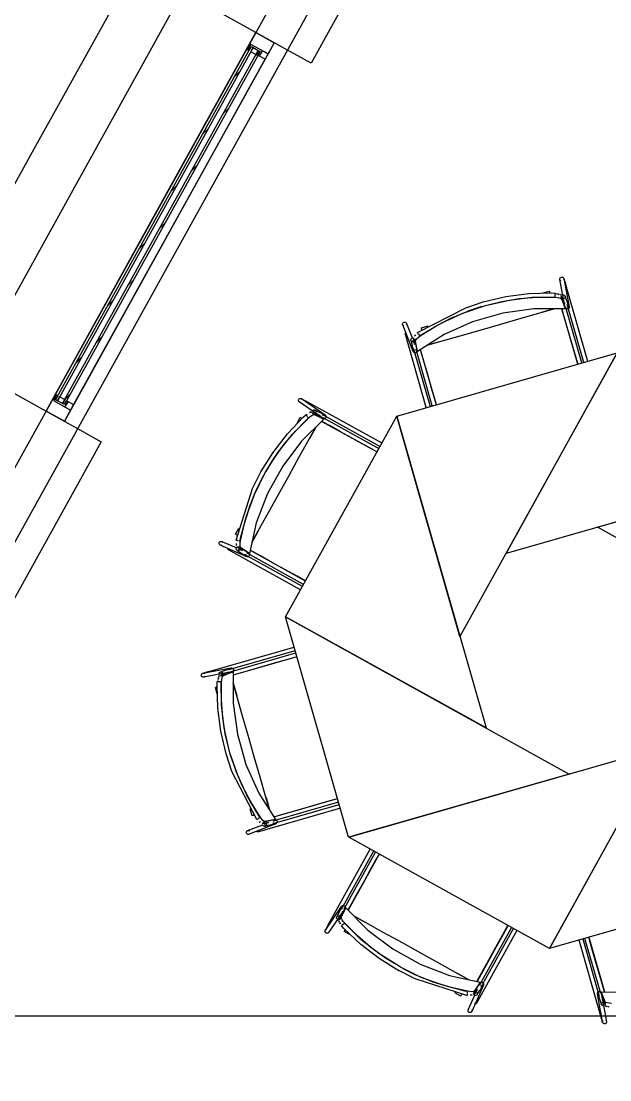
# Model space of a CAD drawing. Header units: metres. Extents: x 3.2 to 22.3, y 0.7 to 22.8.
# Drawn here: x 10.115 to 10.758, y 18.581 to 19.737 of the extents above; entities that cross this region are included whole.
import ezdxf

# ---------------------------------------------------------------- set-up
doc = ezdxf.new("R2010")
doc.units = ezdxf.units.M
for name, color, linetype in [('ARREDI', 9, 'Continuous'), ('INFISSI_VETRATE', 4, 'Continuous'), ('PARETI_STRUTTURE', 7, 'Continuous'), ('WAYFINDING_RIQUADRI', 7, 'Continuous')]:
    doc.layers.add(name, color=color, linetype=linetype)

msp = doc.modelspace()

# ---------------------------------------------------------------- linework, layer by layer
at = {"layer": 'ARREDI'}
for points in [[(10.385, 19.7008), (10.3662, 19.7112), (10.3628, 19.705), (10.3616, 19.7057), (10.3717, 19.724), (10.3917, 19.713)], [(10.3648, 19.7087), (10.3662, 19.708), (10.3643, 19.7045), (10.3629, 19.7053)], [(10.3662, 19.7031), (10.3687, 19.7076), (10.3742, 19.7045), (10.3717, 19.7001)], [(10.3739, 19.6992), (10.3755, 19.702), (10.3772, 19.7011), (10.3756, 19.6982)], [(10.385, 19.7008), (10.3817, 19.6949), (10.3756, 19.6982), (10.3789, 19.7042)], [(10.7663, 19.3745), (10.5945, 19.0645), (10.5255, 19.3054)], [(10.5483, 19.376), (10.5464, 19.3784)], [(10.9855, 19.253), (10.6449, 19.1553), (10.7663, 19.3745)], [(10.1694, 19.3118), (10.1626, 19.2997), (10.1427, 19.3108), (10.1528, 19.3291), (10.154, 19.3285), (10.1506, 19.3223)], [(10.1519, 19.3248), (10.1539, 19.3282), (10.1553, 19.3274), (10.1534, 19.324)], [(10.1575, 19.3265), (10.163, 19.3235), (10.1605, 19.319), (10.155, 19.3221)], [(10.1649, 19.3221), (10.1666, 19.3212), (10.165, 19.3183), (10.1633, 19.3192)], [(10.1694, 19.3118), (10.1633, 19.3152), (10.1666, 19.3211), (10.1727, 19.3178)], [(10.5255, 19.3054), (10.6231, 18.9648), (10.404, 19.0862)], [(11.0546, 19.0121), (10.7446, 19.1839), (10.9855, 19.253)], [(10.3647, 19.1553), (10.3617, 19.1557)], [(10.404, 19.0862), (10.7139, 18.9144), (10.473, 18.8454)], [(10.6922, 18.7239), (10.864, 19.0338), (10.9331, 18.7929)], [(10.4731, 18.8454), (10.8137, 18.943), (10.6922, 18.7239)], [(10.3932, 18.8648), (10.3908, 18.863)], [(10.6166, 18.6871), (10.6162, 18.6841)]]:
    msp.add_lwpolyline(points, close=True, dxfattribs=at)
for points in [[(10.7049, 19.4531), (10.7043, 19.4535), (10.7038, 19.4541), (10.7037, 19.4546), (10.7037, 19.4546), (10.7037, 19.4549), (10.7037, 19.4556), (10.7041, 19.4563)], [(10.7041, 19.4563), (10.7046, 19.4568), (10.7053, 19.4571), (10.7061, 19.4571), (10.7068, 19.4569), (10.7074, 19.4565), (10.7078, 19.4559), (10.7079, 19.4554), (10.7079, 19.4554), (10.708, 19.4552), (10.7079, 19.4544), (10.7076, 19.4537)], [(10.7093, 19.4459), (10.7099, 19.446)], [(10.7107, 19.4463), (10.7104, 19.4462), (10.7099, 19.446)], [(10.7107, 19.4463), (10.7107, 19.4463)], [(10.6984, 19.435), (10.7008, 19.4348), (10.7031, 19.4344), (10.7047, 19.4339), (10.7054, 19.4333), (10.7075, 19.4278), (10.7096, 19.4223), (10.6754, 19.4225), (10.6414, 19.4178), (10.6084, 19.4084), (10.5772, 19.3943), (10.5483, 19.376), (10.5471, 19.3818), (10.546, 19.3876)], [(10.624, 19.4266), (10.6402, 19.4305), (10.6594, 19.4336), (10.6788, 19.4351), (10.6982, 19.435)], [(10.624, 19.4266), (10.6402, 19.4305), (10.6595, 19.4336), (10.6789, 19.4351), (10.6984, 19.435)], [(10.6931, 19.4396), (10.6929, 19.4403), (10.6927, 19.441), (10.6926, 19.4414), (10.6925, 19.4417)], [(10.6925, 19.4417), (10.6925, 19.4417)], [(10.6984, 19.435), (10.7009, 19.4348), (10.7031, 19.4344), (10.7047, 19.4339), (10.7054, 19.4334)], [(10.6986, 19.4367), (10.6987, 19.4374), (10.6987, 19.4382), (10.6988, 19.4389)], [(10.6986, 19.4354), (10.6986, 19.4356), (10.6986, 19.4361), (10.6987, 19.4367)], [(10.6988, 19.4394), (10.6988, 19.4396)], [(10.6999, 19.4388), (10.6988, 19.4389)], [(10.6988, 19.4389), (10.6998, 19.4388)], [(10.7023, 19.4384), (10.7011, 19.4387)], [(10.7013, 19.4386), (10.7025, 19.4384)], [(10.705, 19.4377), (10.7034, 19.4382)], [(10.7035, 19.4382), (10.705, 19.4377)], [(10.7091, 19.4343), (10.7085, 19.4338), (10.7078, 19.4334), (10.7071, 19.4334), (10.7064, 19.4336), (10.7058, 19.434), (10.7058, 19.434), (10.7054, 19.4346), (10.7053, 19.4348), (10.7052, 19.4353), (10.7053, 19.4361), (10.7056, 19.4367)], [(10.7061, 19.4372), (10.7068, 19.4376), (10.7076, 19.4376), (10.7083, 19.4374), (10.7089, 19.437), (10.7089, 19.437), (10.7093, 19.4364), (10.7094, 19.4363), (10.7095, 19.4357), (10.7094, 19.4349), (10.709, 19.4343)], [(10.7084, 19.4301), (10.7078, 19.4317), (10.7063, 19.4357)], [(10.551, 19.3928), (10.5675, 19.4032), (10.5848, 19.4122), (10.6025, 19.4197)], [(10.5512, 19.3929), (10.5676, 19.4032), (10.5848, 19.4122), (10.6025, 19.4197)], [(10.5588, 19.3827), (10.5725, 19.3866), (10.5947, 19.393), (10.6168, 19.3993), (10.6391, 19.4057), (10.6613, 19.4121), (10.6834, 19.4184), (10.6972, 19.4224)], [(10.6031, 19.4199), (10.6186, 19.425)], [(10.6186, 19.425), (10.6031, 19.4199)], [(10.6972, 19.4224), (10.6838, 19.4185)], [(10.7232, 19.3626), (10.7196, 19.375), (10.7161, 19.3875), (10.7125, 19.3999), (10.7089, 19.4123), (10.7061, 19.4223)], [(10.7093, 19.4278), (10.709, 19.4287)], [(10.7096, 19.4223), (10.7098, 19.4246)], [(10.7133, 19.4228), (10.7128, 19.4223), (10.7121, 19.422), (10.7114, 19.4219), (10.7106, 19.4221), (10.71, 19.4226), (10.7096, 19.4232)], [(10.7118, 19.4262), (10.7126, 19.426), (10.7132, 19.4256), (10.7136, 19.4249), (10.7137, 19.4245), (10.7137, 19.4242), (10.7137, 19.4235), (10.7133, 19.4228)], [(10.5333, 19.4038), (10.5327, 19.4042), (10.5322, 19.4048), (10.5321, 19.405), (10.5321, 19.405), (10.532, 19.4055), (10.532, 19.4062), (10.5323, 19.4069), (10.5328, 19.4075), (10.5335, 19.4078), (10.5342, 19.4079), (10.5349, 19.4078)], [(10.5349, 19.4078), (10.5356, 19.4074), (10.536, 19.4068), (10.5361, 19.4066), (10.5361, 19.4066), (10.5363, 19.4061), (10.5362, 19.4053), (10.536, 19.4047)], [(10.5483, 19.3963), (10.5482, 19.3965), (10.5482, 19.3965), (10.5482, 19.3965), (10.5484, 19.3962), (10.5487, 19.3958), (10.549, 19.3953), (10.5495, 19.3947), (10.5499, 19.3941)], [(10.5531, 19.3995), (10.5529, 19.4002), (10.5527, 19.4008), (10.5526, 19.4013), (10.5525, 19.4016)], [(10.5346, 19.3958), (10.5346, 19.3958), (10.5346, 19.3958), (10.5354, 19.396)], [(10.5354, 19.396), (10.5361, 19.3962)], [(10.5424, 19.3865), (10.5417, 19.3869), (10.5413, 19.3874), (10.5411, 19.388), (10.541, 19.3882), (10.5411, 19.3888), (10.5411, 19.3889), (10.5413, 19.3896), (10.5419, 19.3901), (10.5425, 19.3904)], [(10.5446, 19.39), (10.5451, 19.3894), (10.5453, 19.3889), (10.5453, 19.3887), (10.5453, 19.388), (10.5453, 19.388), (10.545, 19.3873), (10.5445, 19.3868), (10.5439, 19.3864), (10.5431, 19.3863), (10.5424, 19.3865)], [(10.5451, 19.3835), (10.5448, 19.3849), (10.5437, 19.3907)], [(10.546, 19.3937), (10.545, 19.3928)], [(10.545, 19.3928), (10.546, 19.3937)], [(10.546, 19.3876), (10.5463, 19.3885), (10.5474, 19.3898), (10.5491, 19.3913), (10.551, 19.3928)], [(10.546, 19.3876), (10.5462, 19.3884), (10.5473, 19.3897), (10.549, 19.3912), (10.551, 19.3928)], [(10.5507, 19.393), (10.5505, 19.3932), (10.5503, 19.3935), (10.5499, 19.3941)], [(10.5722, 19.3865), (10.5587, 19.3827)], [(10.5448, 19.3745), (10.5442, 19.3749), (10.5437, 19.3755), (10.5436, 19.3757), (10.5436, 19.3757), (10.5435, 19.3762), (10.5435, 19.3769), (10.5438, 19.3776), (10.5443, 19.3782), (10.545, 19.3785)], [(10.5477, 19.376), (10.5475, 19.3753), (10.547, 19.3748), (10.5463, 19.3744), (10.5456, 19.3743), (10.5448, 19.3745)], [(10.5513, 19.3779), (10.5548, 19.3657), (10.559, 19.351), (10.5632, 19.3363), (10.5674, 19.3216), (10.5685, 19.3177)], [(10.4182, 19.3222), (10.4182, 19.323), (10.4185, 19.3237), (10.419, 19.3242), (10.4196, 19.3246), (10.4203, 19.3247), (10.4211, 19.3246), (10.4215, 19.3244), (10.4215, 19.3244), (10.4217, 19.3242), (10.4222, 19.3236), (10.4224, 19.3229)], [(10.4202, 19.3204), (10.4195, 19.3206), (10.4191, 19.3208), (10.4191, 19.3208), (10.4189, 19.3209), (10.4184, 19.3215), (10.4182, 19.3222)], [(10.4292, 19.3185), (10.4295, 19.3191)], [(10.4299, 19.3199), (10.4299, 19.3199), (10.4299, 19.3198), (10.4298, 19.3196), (10.4295, 19.3191)], [(10.4293, 19.3033), (10.431, 19.3047), (10.4329, 19.306), (10.4344, 19.3068), (10.4353, 19.3069), (10.4407, 19.3045), (10.4461, 19.3021), (10.4217, 19.278), (10.401, 19.2507), (10.3844, 19.2207), (10.3722, 19.1887), (10.3647, 19.1553), (10.3598, 19.1586), (10.3549, 19.1619)], [(10.4262, 19.3068), (10.4262, 19.3068)], [(10.4282, 19.3046), (10.4277, 19.3051), (10.4272, 19.3057), (10.4267, 19.3062), (10.4264, 19.3065), (10.4262, 19.3068)], [(10.4276, 19.3069), (10.4267, 19.3062)], [(10.4282, 19.3046), (10.4286, 19.3041), (10.4289, 19.3038), (10.429, 19.3036)], [(10.4292, 19.3032), (10.4311, 19.3048), (10.433, 19.3061), (10.4344, 19.3068), (10.4353, 19.307)], [(10.4319, 19.3098), (10.4304, 19.309)], [(10.4305, 19.3091), (10.432, 19.3098)], [(10.4331, 19.3102), (10.4333, 19.311), (10.4338, 19.3115), (10.4345, 19.3119), (10.4352, 19.312), (10.4353, 19.312), (10.4359, 19.3119), (10.4361, 19.3118), (10.4365, 19.3115), (10.437, 19.3109), (10.4372, 19.3102)], [(10.4372, 19.3102), (10.4372, 19.3094), (10.437, 19.3087), (10.4365, 19.3082), (10.4358, 19.3078), (10.4351, 19.3077), (10.4351, 19.3077), (10.4344, 19.3078), (10.4342, 19.3079), (10.4338, 19.3082), (10.4333, 19.3088), (10.4331, 19.3095)], [(10.4343, 19.3092), (10.4382, 19.3075), (10.4397, 19.3068)], [(10.442, 19.3058), (10.4412, 19.3062)], [(10.4444, 19.3059), (10.4449, 19.3064), (10.4456, 19.3068), (10.4463, 19.3069), (10.447, 19.3068), (10.4475, 19.3066), (10.4475, 19.3066), (10.4477, 19.3064), (10.4481, 19.3058), (10.4484, 19.3051)], [(10.4461, 19.3021), (10.4446, 19.3039)], [(10.4484, 19.3051), (10.4484, 19.3044), (10.4481, 19.3037), (10.4476, 19.3031), (10.4469, 19.3027), (10.4462, 19.3026), (10.4455, 19.3028)], [(10.3675, 19.1674), (10.3744, 19.18), (10.3855, 19.2001), (10.3967, 19.2203), (10.408, 19.2405), (10.4191, 19.2607), (10.4303, 19.2808), (10.4372, 19.2934)], [(10.3825, 19.2446), (10.3912, 19.2589), (10.4026, 19.2747), (10.4153, 19.2894), (10.4292, 19.3032)], [(10.3825, 19.2446), (10.3912, 19.2588), (10.4026, 19.2746), (10.4153, 19.2894), (10.429, 19.3031)], [(10.4222, 19.3027), (10.4215, 19.303), (10.4209, 19.3034), (10.4205, 19.3036), (10.4203, 19.3037)], [(10.4372, 19.2934), (10.4305, 19.2812)], [(10.5038, 19.2663), (10.4979, 19.2695), (10.4866, 19.2758), (10.4753, 19.282), (10.464, 19.2883), (10.4527, 19.2946), (10.4436, 19.2996)], [(10.3725, 19.2251), (10.3798, 19.2397)], [(10.3798, 19.2397), (10.3725, 19.2251)], [(10.3548, 19.1691), (10.3592, 19.1881), (10.365, 19.2067), (10.3722, 19.2245)], [(10.3549, 19.1693), (10.3592, 19.1882), (10.365, 19.2068), (10.3722, 19.2246)], [(10.3742, 19.1796), (10.3674, 19.1674)], [(10.3345, 19.1644), (10.3338, 19.1642), (10.3331, 19.1643), (10.3328, 19.1644), (10.3328, 19.1644), (10.3324, 19.1646), (10.3319, 19.1652), (10.3316, 19.1659), (10.3316, 19.1666), (10.3318, 19.1673), (10.3322, 19.1679), (10.3328, 19.1683)], [(10.3329, 19.1683), (10.3336, 19.1685), (10.3343, 19.1684), (10.3345, 19.1683), (10.3346, 19.1683), (10.335, 19.1681), (10.3355, 19.1676)], [(10.3497, 19.1764), (10.3499, 19.1762), (10.3503, 19.176), (10.3509, 19.1757), (10.3515, 19.1753)], [(10.3524, 19.1693), (10.3517, 19.1695), (10.351, 19.1696), (10.3505, 19.1697), (10.3502, 19.1697), (10.3502, 19.1697), (10.3502, 19.1697), (10.3504, 19.1697)], [(10.3506, 19.1641), (10.3506, 19.1649), (10.3506, 19.1662)], [(10.3506, 19.1649), (10.3506, 19.1662)], [(10.3531, 19.1692), (10.3538, 19.1691), (10.3542, 19.169), (10.3544, 19.169)], [(10.3549, 19.1619), (10.3545, 19.1627), (10.3544, 19.1644), (10.3545, 19.1667), (10.3549, 19.1691)], [(10.3549, 19.1619), (10.3545, 19.1627), (10.3544, 19.1643), (10.3545, 19.1666), (10.3548, 19.1691)], [(10.3411, 19.1597), (10.3413, 19.1599), (10.3415, 19.1604)], [(10.3411, 19.1596), (10.3411, 19.1596)], [(10.3415, 19.1604), (10.3418, 19.1609)], [(10.3532, 19.1585), (10.3524, 19.1584), (10.3517, 19.1585), (10.3512, 19.1587), (10.351, 19.1588), (10.3506, 19.1593), (10.3506, 19.1593), (10.3503, 19.16), (10.3502, 19.1607), (10.3505, 19.1615), (10.3509, 19.162)], [(10.3572, 19.1583), (10.356, 19.1591), (10.3511, 19.1625)], [(10.3523, 19.1626), (10.353, 19.1626), (10.3535, 19.1623), (10.3537, 19.1622), (10.3542, 19.1617), (10.3542, 19.1617), (10.3544, 19.161), (10.3545, 19.1603), (10.3543, 19.1596), (10.3538, 19.159), (10.3532, 19.1586)], [(10.3634, 19.1518), (10.3627, 19.1516), (10.3619, 19.1517), (10.3617, 19.1518), (10.3617, 19.1518), (10.3613, 19.152), (10.3607, 19.1526), (10.3605, 19.1533), (10.3604, 19.154), (10.3606, 19.1547)], [(10.3638, 19.1555), (10.3644, 19.155), (10.3646, 19.1543), (10.3647, 19.1535), (10.3645, 19.1528), (10.364, 19.1522), (10.3634, 19.1518)], [(10.4257, 19.1254), (10.4168, 19.1304), (10.4034, 19.1378), (10.39, 19.1452), (10.3767, 19.1526), (10.3655, 19.1588)], [(10.4165, 19.0426), (10.4067, 19.0397), (10.3942, 19.0362), (10.3818, 19.0326), (10.3694, 19.0291), (10.357, 19.0255), (10.3469, 19.0226)], [(10.323, 19.0273), (10.323, 19.0273)], [(10.323, 19.0272), (10.3231, 19.027), (10.3232, 19.0265)], [(10.3234, 19.0258), (10.3232, 19.0265)], [(10.3431, 19.0284), (10.3433, 19.0291), (10.3437, 19.0297), (10.3443, 19.0301), (10.3448, 19.0303), (10.3451, 19.0303), (10.3458, 19.0302), (10.3465, 19.0299)], [(10.3465, 19.0299), (10.347, 19.0294), (10.3473, 19.0287), (10.3473, 19.0279), (10.3471, 19.0272), (10.3467, 19.0266), (10.3461, 19.0262)], [(10.313, 19.0206), (10.3125, 19.0212), (10.3122, 19.0219), (10.3121, 19.0226), (10.3123, 19.0233), (10.3128, 19.0239), (10.3134, 19.0244), (10.3139, 19.0245), (10.3139, 19.0245), (10.3141, 19.0245), (10.3149, 19.0245), (10.3155, 19.0241)], [(10.3162, 19.0214), (10.3157, 19.0208), (10.3151, 19.0204), (10.3147, 19.0203), (10.3146, 19.0203), (10.3144, 19.0202), (10.3137, 19.0203), (10.313, 19.0206)], [(10.3299, 19.0154), (10.3296, 19.0154)], [(10.3305, 19.0164), (10.3304, 19.0153)], [(10.3304, 19.0153), (10.3305, 19.0164)], [(10.3325, 19.0152), (10.3318, 19.0153), (10.3311, 19.0153), (10.3304, 19.0153)], [(10.3306, 19.0178), (10.3308, 19.0191)], [(10.3308, 19.0188), (10.3306, 19.0177)], [(10.3315, 19.0216), (10.331, 19.02)], [(10.331, 19.02), (10.3315, 19.0216)], [(10.332, 19.0227), (10.3317, 19.0234), (10.3316, 19.0241), (10.3318, 19.0249), (10.3323, 19.0255), (10.3323, 19.0255), (10.3329, 19.0259), (10.333, 19.0259), (10.3336, 19.026), (10.3343, 19.0259), (10.335, 19.0256)], [(10.335, 19.0256), (10.3355, 19.0251), (10.3358, 19.0244), (10.3359, 19.0236), (10.3357, 19.0229), (10.3353, 19.0223), (10.3352, 19.0223), (10.3347, 19.0219), (10.3345, 19.0219), (10.3339, 19.0217), (10.3332, 19.0218), (10.3325, 19.0222)], [(10.3339, 19.0151), (10.3336, 19.0152), (10.3332, 19.0152), (10.3325, 19.0152)], [(10.3391, 19.025), (10.3376, 19.0244), (10.3336, 19.0228)], [(10.3342, 19.0149), (10.3345, 19.0175), (10.3349, 19.0197), (10.3354, 19.0213), (10.3359, 19.022)], [(10.3427, 18.9405), (10.3387, 18.9568), (10.3357, 18.976), (10.3342, 18.9954), (10.3343, 19.0149)], [(10.3343, 19.0149), (10.3345, 19.0174), (10.3349, 19.0196), (10.3354, 19.0212), (10.3359, 19.0219), (10.3414, 19.0241), (10.347, 19.0261), (10.3468, 18.9919), (10.3515, 18.958), (10.3609, 18.925), (10.3749, 18.8937), (10.3932, 18.8648), (10.3874, 18.8637), (10.3816, 18.8625)], [(10.3415, 19.0259), (10.3406, 19.0255)], [(10.347, 19.0261), (10.3447, 19.0264)], [(10.3276, 19.009), (10.3275, 19.009)], [(10.3296, 19.0096), (10.3289, 19.0094), (10.3283, 19.0092), (10.3278, 19.0091), (10.3276, 19.009)], [(10.3427, 18.9405), (10.3387, 18.9567), (10.3357, 18.9759), (10.3342, 18.9953), (10.3342, 19.0148)], [(10.3469, 19.0137), (10.3508, 19.0003)], [(10.3866, 18.8753), (10.3826, 18.8891), (10.3763, 18.9112), (10.3699, 18.9334), (10.3636, 18.9556), (10.3572, 18.9778), (10.3508, 18.9999), (10.3469, 19.0137)], [(10.3494, 18.9197), (10.3442, 18.9351)], [(10.3442, 18.9351), (10.3494, 18.9196)], [(10.3764, 18.8677), (10.366, 18.8842), (10.357, 18.9014), (10.3496, 18.9191)], [(10.3765, 18.8676), (10.3661, 18.8841), (10.3571, 18.9013), (10.3496, 18.919)], [(10.3828, 18.8887), (10.3866, 18.8753)], [(10.3913, 18.8678), (10.4036, 18.8713), (10.4183, 18.8755), (10.433, 18.8798), (10.4477, 18.884), (10.4609, 18.8878)], [(10.3698, 18.8697), (10.3691, 18.8694), (10.3684, 18.8693), (10.368, 18.8691), (10.3677, 18.8691)], [(10.373, 18.8649), (10.3728, 18.8647), (10.3728, 18.8647), (10.3728, 18.8648), (10.373, 18.8649), (10.3735, 18.8652), (10.374, 18.8656), (10.3746, 18.866), (10.3752, 18.8665)], [(10.3763, 18.8672), (10.3761, 18.8671), (10.3757, 18.8668), (10.3752, 18.8665)], [(10.3816, 18.8625), (10.3808, 18.8628), (10.3795, 18.8639), (10.378, 18.8657), (10.3765, 18.8676)], [(10.3816, 18.8625), (10.3808, 18.8628), (10.3795, 18.8639), (10.378, 18.8655), (10.3765, 18.8676)], [(10.3756, 18.8625), (10.3764, 18.8616)], [(10.3765, 18.8615), (10.3756, 18.8625)], [(10.3858, 18.8616), (10.3843, 18.8613), (10.3785, 18.8602)], [(10.3828, 18.8589), (10.3824, 18.8583), (10.3818, 18.8578), (10.3813, 18.8576), (10.3811, 18.8576), (10.3804, 18.8576), (10.3804, 18.8576), (10.3797, 18.8579), (10.3792, 18.8584), (10.3788, 18.8591)], [(10.3793, 18.8612), (10.3798, 18.8617), (10.3804, 18.8619), (10.3805, 18.8619), (10.3813, 18.8619), (10.3819, 18.8616), (10.3825, 18.8611), (10.3828, 18.8604), (10.3829, 18.8597), (10.3828, 18.8589)], [(10.3948, 18.8614), (10.3944, 18.8607), (10.3938, 18.8603), (10.3936, 18.8602), (10.3936, 18.8602), (10.3931, 18.86), (10.3924, 18.8601), (10.3917, 18.8604), (10.3911, 18.8609), (10.3908, 18.8615)], [(10.3932, 18.8643), (10.3939, 18.864), (10.3945, 18.8635), (10.3948, 18.8629), (10.3949, 18.8621), (10.3948, 18.8614)], [(10.3655, 18.8499), (10.3651, 18.8492), (10.3645, 18.8488), (10.3643, 18.8487), (10.3643, 18.8487), (10.3638, 18.8485), (10.363, 18.8486), (10.3624, 18.8488), (10.3618, 18.8494), (10.3614, 18.85), (10.3613, 18.8508), (10.3615, 18.8515)], [(10.3615, 18.8515), (10.3619, 18.8521), (10.3625, 18.8526), (10.3627, 18.8527), (10.3627, 18.8527), (10.3632, 18.8528), (10.3639, 18.8528), (10.3646, 18.8525)], [(10.3732, 18.852), (10.3731, 18.8526)], [(10.3735, 18.8512), (10.3735, 18.8511), (10.3735, 18.8512), (10.3733, 18.852)], [(10.5062, 18.827), (10.5025, 18.8203), (10.4962, 18.809), (10.4899, 18.7977), (10.4836, 18.7864), (10.4774, 18.7751), (10.4723, 18.766)], [(10.4627, 18.7567), (10.4645, 18.7606), (10.4651, 18.7621)], [(10.4661, 18.7668), (10.4655, 18.7673), (10.4651, 18.768), (10.465, 18.7687), (10.4652, 18.7695), (10.4654, 18.7699), (10.4654, 18.7699), (10.4655, 18.7701), (10.4661, 18.7705), (10.4668, 18.7708)], [(10.4688, 18.7516), (10.4672, 18.7534), (10.4659, 18.7553), (10.4651, 18.7568), (10.465, 18.7577), (10.4674, 18.7631), (10.4698, 18.7685), (10.4939, 18.7441), (10.5212, 18.7235), (10.5512, 18.7068), (10.5832, 18.6946), (10.6166, 18.6871), (10.6133, 18.6822), (10.61, 18.6773)], [(10.4662, 18.7644), (10.4658, 18.7636)], [(10.4668, 18.7708), (10.4676, 18.7708), (10.4683, 18.7705), (10.4689, 18.77), (10.4692, 18.7693), (10.4693, 18.7686), (10.4692, 18.7679)], [(10.4699, 18.7685), (10.4681, 18.767)], [(10.4521, 18.7523), (10.4521, 18.7523), (10.4521, 18.7523), (10.4524, 18.7522), (10.4528, 18.7519)], [(10.4534, 18.7516), (10.4528, 18.7519)], [(10.4617, 18.7555), (10.461, 18.7557), (10.4604, 18.7562), (10.4601, 18.7569), (10.4599, 18.7576), (10.4599, 18.7577), (10.4601, 18.7583), (10.4601, 18.7585), (10.4605, 18.7589), (10.461, 18.7594), (10.4618, 18.7596)], [(10.4618, 18.7596), (10.4625, 18.7596), (10.4632, 18.7593), (10.4638, 18.7589), (10.4641, 18.7582), (10.4643, 18.7575), (10.4643, 18.7575), (10.4641, 18.7568), (10.4641, 18.7566), (10.4638, 18.7562), (10.4632, 18.7557), (10.4625, 18.7555)], [(10.4629, 18.7529), (10.4621, 18.7544)], [(10.4622, 18.7543), (10.4629, 18.7528)], [(10.4635, 18.7521), (10.4643, 18.751)], [(10.4642, 18.751), (10.4635, 18.7521)], [(10.4688, 18.7516), (10.4671, 18.7535), (10.4659, 18.7554), (10.4651, 18.7568), (10.465, 18.7577)], [(10.4651, 18.75), (10.4658, 18.7491)], [(10.4674, 18.7506), (10.4668, 18.7501), (10.4663, 18.7496), (10.4654, 18.7488), (10.4652, 18.7486)], [(10.4674, 18.7506), (10.4679, 18.751), (10.4682, 18.7513), (10.4684, 18.7514)], [(10.5274, 18.7049), (10.5131, 18.7136), (10.4973, 18.725), (10.4825, 18.7377), (10.4688, 18.7516)], [(10.5273, 18.7049), (10.5131, 18.7136), (10.4974, 18.725), (10.4826, 18.7377), (10.4689, 18.7514)], [(10.4786, 18.7597), (10.4908, 18.7529)], [(10.4786, 18.7596), (10.4911, 18.7527), (10.5112, 18.7415), (10.5314, 18.7304), (10.5516, 18.7191), (10.5718, 18.708), (10.592, 18.6968), (10.604, 18.6901)], [(10.4497, 18.7406), (10.449, 18.7406), (10.4483, 18.7409), (10.4477, 18.7414), (10.4473, 18.742), (10.4472, 18.7427), (10.4474, 18.7435), (10.4476, 18.7439), (10.4476, 18.7439), (10.4477, 18.7441), (10.4483, 18.7446), (10.449, 18.7448)], [(10.4515, 18.7426), (10.4514, 18.7419), (10.4512, 18.7415), (10.4512, 18.7415), (10.451, 18.7413), (10.4504, 18.7408), (10.4497, 18.7406)], [(10.4652, 18.7486), (10.4652, 18.7486)], [(10.4693, 18.7446), (10.4689, 18.7439), (10.4686, 18.7433), (10.4684, 18.7429), (10.4682, 18.7427)], [(10.647, 18.7489), (10.6416, 18.7392), (10.6342, 18.7258), (10.6268, 18.7124), (10.6194, 18.6991), (10.6132, 18.6879)], [(10.7523, 18.6767), (10.7494, 18.6867), (10.7459, 18.6991), (10.7423, 18.7116), (10.7387, 18.724), (10.7352, 18.7362)], [(10.76, 18.664), (10.7576, 18.6642), (10.7553, 18.6646), (10.7537, 18.6651), (10.753, 18.6657), (10.7509, 18.6712), (10.7488, 18.6767), (10.783, 18.6765), (10.817, 18.6812), (10.8499, 18.6907), (10.8812, 18.7047), (10.9101, 18.723), (10.9112, 18.7172), (10.9124, 18.7114)], [(10.5468, 18.6949), (10.5323, 18.7022)], [(10.5323, 18.7022), (10.5469, 18.6949)], [(10.6027, 18.6773), (10.5837, 18.6816), (10.5652, 18.6874), (10.5474, 18.6946)], [(10.6028, 18.6772), (10.5838, 18.6816), (10.5652, 18.6874), (10.5474, 18.6946)], [(10.5923, 18.6966), (10.604, 18.6901)], [(10.6165, 18.6862), (10.617, 18.6868), (10.6177, 18.687), (10.6184, 18.6871), (10.6192, 18.6869), (10.6198, 18.6864), (10.6202, 18.6858)], [(10.6202, 18.6858), (10.6204, 18.6851), (10.6203, 18.6843), (10.6202, 18.6841), (10.6202, 18.6841), (10.6199, 18.6837), (10.6194, 18.6832), (10.6187, 18.6829), (10.6179, 18.6828), (10.6172, 18.683)], [(10.5956, 18.6721), (10.5957, 18.6723), (10.596, 18.6727), (10.5963, 18.6733), (10.5966, 18.674)], [(10.6026, 18.6748), (10.6025, 18.6741), (10.6024, 18.6734), (10.6023, 18.6729), (10.6022, 18.6726), (10.6022, 18.6726), (10.6022, 18.6726), (10.6023, 18.6728)], [(10.6027, 18.6755), (10.6028, 18.6762), (10.6029, 18.6766), (10.603, 18.6768)], [(10.61, 18.6773), (10.6092, 18.6769), (10.6075, 18.6768), (10.6052, 18.6769), (10.6028, 18.6773)], [(10.6101, 18.6773), (10.6093, 18.6769), (10.6076, 18.6768), (10.6054, 18.6769), (10.6028, 18.6773)], [(10.6079, 18.673), (10.607, 18.673), (10.6058, 18.673)], [(10.6071, 18.673), (10.6058, 18.673)], [(10.6093, 18.6747), (10.6094, 18.6754), (10.6096, 18.6759), (10.6097, 18.6761), (10.6103, 18.6766), (10.6103, 18.6766), (10.6109, 18.6769), (10.6117, 18.6769), (10.6124, 18.6767), (10.613, 18.6762), (10.6134, 18.6756)], [(10.6136, 18.6796), (10.6128, 18.6784), (10.6095, 18.6735)], [(10.6134, 18.6756), (10.6136, 18.6748), (10.6135, 18.6741), (10.6133, 18.6736), (10.6132, 18.6734), (10.6127, 18.673), (10.6126, 18.673), (10.612, 18.6727), (10.6112, 18.6727), (10.6105, 18.6729), (10.6099, 18.6733)], [(10.7465, 18.6728), (10.7458, 18.673), (10.7452, 18.6735), (10.7448, 18.6741), (10.7446, 18.6746), (10.7446, 18.6748), (10.7447, 18.6755), (10.745, 18.6762)], [(10.745, 18.6762), (10.7456, 18.6767), (10.7463, 18.677), (10.747, 18.6771), (10.7477, 18.6769), (10.7483, 18.6764), (10.7487, 18.6758)], [(10.7488, 18.6767), (10.7486, 18.6744)], [(10.749, 18.6713), (10.7494, 18.6704)], [(10.7499, 18.6689), (10.7505, 18.6673), (10.7521, 18.6633)], [(10.6036, 18.6553), (10.6034, 18.656), (10.6035, 18.6567), (10.6036, 18.657), (10.6036, 18.657), (10.6039, 18.6574), (10.6044, 18.6579)], [(10.6076, 18.6569), (10.6077, 18.6562), (10.6077, 18.6555), (10.6076, 18.6552), (10.6076, 18.6552), (10.6073, 18.6548), (10.6068, 18.6543), (10.6061, 18.654), (10.6053, 18.654), (10.6046, 18.6542), (10.604, 18.6546), (10.6036, 18.6553)], [(10.6116, 18.6639), (10.611, 18.6642)], [(10.6123, 18.6635), (10.612, 18.6637), (10.6116, 18.6639)], [(10.6123, 18.6635), (10.6123, 18.6635)], [(10.7522, 18.6618), (10.7515, 18.6615), (10.7508, 18.6614), (10.7501, 18.6616), (10.7495, 18.662), (10.7494, 18.6621), (10.7491, 18.6626), (10.749, 18.6628), (10.7489, 18.6633), (10.749, 18.6641), (10.7493, 18.6647)], [(10.7493, 18.6647), (10.7499, 18.6652), (10.7505, 18.6656), (10.7513, 18.6656), (10.752, 18.6654), (10.7526, 18.665), (10.7526, 18.665), (10.753, 18.6644), (10.7531, 18.6643), (10.7532, 18.6637), (10.7531, 18.663), (10.7528, 18.6623)], [(10.76, 18.664), (10.7574, 18.6642), (10.7552, 18.6646), (10.7537, 18.6651), (10.753, 18.6657)], [(10.7549, 18.6608), (10.7533, 18.6613)], [(10.7534, 18.6613), (10.755, 18.6608)], [(10.7571, 18.6604), (10.7559, 18.6606)], [(10.7561, 18.6606), (10.7572, 18.6604)], [(10.7476, 18.6527), (10.7476, 18.6527)], [(10.7477, 18.6527), (10.748, 18.6528), (10.7485, 18.653)], [(10.7491, 18.6531), (10.7485, 18.653)], [(10.7543, 18.6427), (10.7537, 18.6422), (10.7531, 18.6419), (10.7523, 18.6419), (10.7516, 18.6421), (10.751, 18.6425), (10.7506, 18.6431), (10.7504, 18.6436), (10.7504, 18.6436), (10.7504, 18.6439), (10.7505, 18.6446), (10.7508, 18.6453)], [(10.7535, 18.6459), (10.7541, 18.6455), (10.7545, 18.6449), (10.7547, 18.6444), (10.7547, 18.6444), (10.7547, 18.6442), (10.7546, 18.6434), (10.7543, 18.6427)]]:
    msp.add_lwpolyline(points, dxfattribs=at)
at = {"layer": 'INFISSI_VETRATE'}
for points in [[(10.3762, 19.7034), (10.3704, 19.6977)], [(10.3543, 19.6815), (10.3482, 19.6755)], [(10.3419, 19.6413), (10.3358, 19.6352)], [(10.3196, 19.6191), (10.3136, 19.613)], [(10.3072, 19.5788), (10.3012, 19.5727)], [(10.285, 19.5566), (10.2789, 19.5505)], [(10.2726, 19.5163), (10.2665, 19.5103)], [(10.2504, 19.4941), (10.2443, 19.4881)], [(10.238, 19.4539), (10.2319, 19.4478)], [(10.2157, 19.4316), (10.2097, 19.4256)], [(10.2033, 19.3914), (10.1973, 19.3853)], [(10.1811, 19.3692), (10.175, 19.3631)], [(10.1687, 19.3289), (10.1626, 19.3229)]]:
    msp.add_lwpolyline(points, dxfattribs=at)
at = {"layer": 'PARETI_STRUTTURE'}
for points in [[(9.4087, 17.9056), (11.0648, 20.893)], [(3.2389, 6.8567), (11.0022, 20.8613)], [(10.3717, 19.724), (10.3146, 19.7557), (10.6558, 20.3713), (10.713, 20.3396)], [(10.7321, 20.2929), (10.758, 20.2786), (10.432, 19.6906), (10.4062, 19.7049)], [(10.2354, 19.7883), (10.1257, 19.5903)], [(10.2823, 19.7511), (10.1773, 19.5617)], [(10.2572, 19.5174), (10.3717, 19.724)], [(10.4062, 19.7049), (10.3717, 19.724)], [(10.3616, 19.7057), (10.3675, 19.7163)], [(10.3917, 19.713), (10.3817, 19.6949)], [(10.3616, 19.7057), (10.1528, 19.3291)], [(10.1528, 19.3291), (10.3616, 19.7057)], [(10.1605, 19.319), (10.3742, 19.7045), (10.3763, 19.7034), (10.1626, 19.3179)], [(10.3817, 19.6949), (10.1727, 19.3178)], [(10.3815, 19.6946), (10.1728, 19.318)], [(10.1256, 19.5903), (10.0159, 19.3923)], [(10.1773, 19.5617), (10.0723, 19.3723)], [(10.1427, 19.3108), (10.2572, 19.5174)], [(10.7095, 19.4237), (10.7037, 19.4546)], [(10.7079, 19.4557), (10.7083, 19.4544), (10.7088, 19.4529), (10.7097, 19.4497), (10.7107, 19.4463)], [(10.7079, 19.4554), (10.7137, 19.4245)], [(10.7107, 19.4463), (10.734, 19.3652)], [(10.6201, 19.43), (10.6447, 19.4358), (10.6698, 19.439), (10.695, 19.4398), (10.6988, 19.4397)], [(10.6213, 19.4258), (10.6241, 19.4266), (10.6486, 19.432), (10.6735, 19.435), (10.6986, 19.4354)], [(10.6856, 19.4398), (10.6925, 19.4417)], [(10.7053, 19.4348), (10.7054, 19.4346), (10.7054, 19.4345), (10.7055, 19.4342), (10.7055, 19.4341), (10.7057, 19.4335), (10.7058, 19.4334), (10.706, 19.4329), (10.706, 19.4327), (10.7061, 19.4324), (10.7062, 19.4323), (10.7062, 19.4321), (10.7063, 19.432), (10.7065, 19.4315), (10.7065, 19.4314), (10.7066, 19.4313), (10.7066, 19.4311), (10.7067, 19.4308), (10.7068, 19.4306), (10.7069, 19.4301), (10.707, 19.43), (10.707, 19.4299), (10.7072, 19.4295), (10.7072, 19.4294), (10.7074, 19.4289), (10.7074, 19.4288), (10.7075, 19.4287), (10.7076, 19.4282), (10.7077, 19.428), (10.7078, 19.4278), (10.7078, 19.4277), (10.7079, 19.4274), (10.708, 19.4273), (10.7081, 19.4268), (10.7082, 19.4267), (10.7082, 19.4266), (10.7084, 19.4261), (10.7085, 19.426), (10.7086, 19.4256), (10.7086, 19.4255), (10.7087, 19.4253), (10.7088, 19.4248), (10.7089, 19.4247), (10.709, 19.4243), (10.7091, 19.4242), (10.7091, 19.4241), (10.7092, 19.424), (10.7092, 19.4237)], [(10.7073, 19.4335), (10.7076, 19.4325)], [(10.7133, 19.4252), (10.7094, 19.4363)], [(10.5482, 19.3965), (10.6009, 19.4237), (10.6201, 19.43)], [(10.5507, 19.393), (10.5532, 19.3946), (10.5748, 19.4073), (10.5976, 19.4177), (10.6213, 19.4258)], [(10.7233, 19.3621), (10.706, 19.4223)], [(10.71, 19.4242), (10.7273, 19.364)], [(10.7298, 19.364), (10.7117, 19.4272)], [(10.5436, 19.3757), (10.5321, 19.405)], [(10.5361, 19.4066), (10.5426, 19.3901)], [(10.5525, 19.4016), (10.5598, 19.4037)], [(10.5578, 19.3147), (10.5346, 19.3958)], [(10.5411, 19.388), (10.5411, 19.3879), (10.5412, 19.3875), (10.5412, 19.3874), (10.5413, 19.387), (10.5413, 19.3869), (10.5414, 19.3864), (10.5415, 19.3862), (10.5415, 19.3859), (10.5416, 19.3857), (10.5417, 19.3852), (10.5417, 19.3851), (10.5418, 19.3847), (10.5418, 19.3846), (10.5419, 19.3842), (10.5419, 19.3841), (10.542, 19.3836), (10.5421, 19.3834), (10.5421, 19.3831), (10.5422, 19.3829), (10.5423, 19.3825), (10.5423, 19.3824), (10.5424, 19.3819), (10.5424, 19.3818), (10.5425, 19.3814), (10.5425, 19.3812), (10.5426, 19.3807), (10.5427, 19.3806), (10.5428, 19.3802), (10.5428, 19.3801), (10.5429, 19.3797), (10.5429, 19.3796), (10.543, 19.3791), (10.543, 19.3789), (10.5431, 19.3786), (10.5431, 19.3784), (10.5433, 19.3779), (10.5433, 19.3778), (10.5434, 19.3774), (10.5434, 19.3773), (10.5435, 19.3769), (10.5435, 19.3768), (10.5436, 19.3765), (10.5436, 19.3757)], [(10.5432, 19.3885), (10.5449, 19.3842)], [(10.5445, 19.3857), (10.5443, 19.3867)], [(10.5478, 19.3774), (10.5453, 19.3889)], [(10.5439, 19.3791), (10.5447, 19.3763)], [(10.5447, 19.3761), (10.562, 19.3159)], [(10.5644, 19.3166), (10.5467, 19.378)], [(10.5473, 19.3783), (10.5476, 19.3773)], [(10.5513, 19.3779), (10.5685, 19.3178)], [(9.9327, 18.932), (9.8755, 18.9637), (10.0855, 19.3425), (10.1427, 19.3108)], [(10.1727, 19.3178), (10.1626, 19.2997)], [(10.445, 19.303), (10.4191, 19.3208)], [(10.4213, 19.3245), (10.4225, 19.3239), (10.4239, 19.3232), (10.4268, 19.3216), (10.4299, 19.3199)], [(10.4215, 19.3244), (10.4475, 19.3066)], [(10.4299, 19.3199), (10.5092, 19.276)], [(10.1427, 19.3108), (10.1771, 19.2917)], [(10.3773, 19.2443), (10.3907, 19.2657), (10.4061, 19.2858), (10.4234, 19.3042), (10.4262, 19.3068)], [(10.4448, 19.3029), (10.4447, 19.3029), (10.4446, 19.303), (10.4445, 19.303), (10.4444, 19.3031), (10.4442, 19.3032), (10.4441, 19.3032), (10.444, 19.3033), (10.4439, 19.3033), (10.4438, 19.3034), (10.4436, 19.3034), (10.4435, 19.3035), (10.4434, 19.3035), (10.4433, 19.3036), (10.4432, 19.3037), (10.4431, 19.3037), (10.4429, 19.3038), (10.4428, 19.3038), (10.4427, 19.3039), (10.4426, 19.3039), (10.4425, 19.304), (10.4423, 19.3041), (10.4422, 19.3041), (10.4421, 19.3042), (10.442, 19.3042), (10.4419, 19.3043), (10.4416, 19.3044), (10.4415, 19.3044), (10.4414, 19.3045), (10.4413, 19.3046), (10.4411, 19.3046), (10.441, 19.3047), (10.4409, 19.3047), (10.4408, 19.3048), (10.4407, 19.3048), (10.4406, 19.3049), (10.4404, 19.3049), (10.4403, 19.305), (10.4401, 19.3051), (10.44, 19.3052), (10.4398, 19.3052), (10.4397, 19.3053), (10.4396, 19.3053), (10.4395, 19.3054), (10.4394, 19.3055), (10.4393, 19.3055), (10.4391, 19.3056), (10.439, 19.3056), (10.4389, 19.3057), (10.4388, 19.3057), (10.4385, 19.3058), (10.4384, 19.3059), (10.4383, 19.306), (10.4382, 19.306), (10.4381, 19.3061), (10.438, 19.3061), (10.4378, 19.3062), (10.4377, 19.3062), (10.4376, 19.3063), (10.4375, 19.3063), (10.4372, 19.3065), (10.4371, 19.3065), (10.437, 19.3066), (10.4369, 19.3066), (10.4368, 19.3067), (10.4366, 19.3068), (10.4365, 19.3068), (10.4364, 19.3069), (10.4363, 19.3069), (10.4362, 19.307), (10.4361, 19.307), (10.4359, 19.3071), (10.4357, 19.3072), (10.4356, 19.3073), (10.4355, 19.3073), (10.4353, 19.3074), (10.4352, 19.3074), (10.4351, 19.3075), (10.435, 19.3075), (10.4349, 19.3076), (10.4347, 19.3076), (10.4346, 19.3077), (10.4345, 19.3078), (10.4344, 19.3078), (10.4343, 19.3079), (10.4342, 19.3079)], [(10.4467, 19.3068), (10.4361, 19.3118)], [(10.4366, 19.3084), (10.4382, 19.3075)], [(10.5071, 19.2722), (10.4441, 19.3071)], [(10.3811, 19.2422), (10.3825, 19.2447), (10.396, 19.2658), (10.4116, 19.2855), (10.4291, 19.3036)], [(10.4168, 19.2975), (10.4202, 19.3037)], [(10.5038, 19.2662), (10.4435, 19.2996)], [(10.445, 19.3037), (10.5059, 19.27)], [(10.1771, 19.2917), (10.2029, 19.2774), (9.9929, 18.8986), (9.9671, 18.9129)], [(10.3502, 19.1697), (10.3682, 19.2262), (10.3773, 19.2443)], [(10.3545, 19.169), (10.355, 19.1719), (10.3614, 19.1962), (10.3701, 19.2197), (10.3811, 19.2422)], [(10.3496, 19.1764), (10.3533, 19.1831)], [(10.3345, 19.1683), (10.3508, 19.1613)], [(10.3617, 19.1518), (10.3328, 19.1644)], [(10.4203, 19.1157), (10.3411, 19.1596)], [(10.3512, 19.1587), (10.3512, 19.1586), (10.3519, 19.1582), (10.352, 19.1582), (10.3521, 19.1581), (10.3531, 19.1574), (10.3532, 19.1574), (10.354, 19.1569), (10.3541, 19.1568), (10.3542, 19.1567), (10.3552, 19.1561), (10.3553, 19.156), (10.3561, 19.1555), (10.3562, 19.1555), (10.3563, 19.1554), (10.3564, 19.1553), (10.3573, 19.1548), (10.3574, 19.1547), (10.3582, 19.1542), (10.3583, 19.1541), (10.3584, 19.154), (10.3585, 19.154), (10.3595, 19.1533), (10.3596, 19.1533), (10.3603, 19.1528), (10.3604, 19.1528), (10.3605, 19.1527), (10.3606, 19.1526), (10.3611, 19.1523), (10.3617, 19.1518)], [(10.3523, 19.1606), (10.3566, 19.1587)], [(10.3634, 19.156), (10.3535, 19.1623)], [(10.3552, 19.1595), (10.3543, 19.16)], [(10.3594, 19.1544), (10.362, 19.153)], [(10.4236, 19.1216), (10.3622, 19.1557)], [(10.3624, 19.1562), (10.3634, 19.1558)], [(10.3655, 19.1588), (10.4257, 19.1254)], [(10.3622, 19.1529), (10.4224, 19.1195)], [(10.323, 19.0273), (10.4135, 19.0532)], [(10.4146, 19.0491), (10.342, 19.0282)], [(10.345, 19.0265), (10.4153, 19.0467)], [(10.4165, 19.0425), (10.3469, 19.0226)], [(10.3136, 19.0245), (10.3149, 19.0249), (10.3164, 19.0254), (10.3195, 19.0263), (10.323, 19.0273)], [(10.3139, 19.0245), (10.3448, 19.0303)], [(10.3441, 19.0299), (10.333, 19.0259)], [(10.3456, 19.026), (10.3147, 19.0203)], [(10.3393, 18.9366), (10.3335, 18.9613), (10.3302, 18.9863), (10.3295, 19.0116), (10.3296, 19.0154)], [(10.3434, 18.9378), (10.3426, 18.9406), (10.3372, 18.9651), (10.3343, 18.99), (10.3339, 19.0151)], [(10.3345, 19.0219), (10.3347, 19.0219), (10.3348, 19.022), (10.335, 19.022), (10.3352, 19.0221), (10.3358, 19.0223), (10.3359, 19.0224), (10.3364, 19.0225), (10.3365, 19.0226), (10.3369, 19.0227), (10.337, 19.0227), (10.3371, 19.0228), (10.3373, 19.0228), (10.3378, 19.023), (10.3379, 19.0231), (10.3381, 19.0232), (10.3382, 19.0232), (10.3385, 19.0233), (10.3386, 19.0233), (10.3391, 19.0235), (10.3392, 19.0236), (10.3394, 19.0236), (10.3397, 19.0237), (10.3399, 19.0238), (10.3404, 19.0239), (10.3405, 19.024), (10.3406, 19.024), (10.3411, 19.0242), (10.3412, 19.0243), (10.3415, 19.0243), (10.3416, 19.0244), (10.3418, 19.0245), (10.342, 19.0245), (10.3425, 19.0247), (10.3426, 19.0247), (10.3427, 19.0248), (10.3428, 19.0248), (10.3431, 19.0249), (10.3432, 19.025), (10.3438, 19.0252), (10.3439, 19.0252), (10.3444, 19.0254), (10.3446, 19.0255), (10.3449, 19.0256), (10.345, 19.0256), (10.3452, 19.0257), (10.3453, 19.0257), (10.3455, 19.0258)], [(10.3358, 19.0239), (10.3368, 19.0242)], [(10.3295, 19.0022), (10.3275, 19.009)], [(10.3728, 18.8647), (10.3456, 18.9174), (10.3393, 18.9366)], [(10.3763, 18.8672), (10.3747, 18.8697), (10.362, 18.8913), (10.3515, 18.9141), (10.3434, 18.9378)], [(10.3913, 18.8678), (10.4609, 18.8878)], [(10.3677, 18.869), (10.3656, 18.8764)], [(10.464, 18.8771), (10.3735, 18.8511)], [(10.4621, 18.8836), (10.3912, 18.8633)], [(10.3932, 18.8613), (10.4628, 18.8812)], [(10.3627, 18.8527), (10.3792, 18.8592)], [(10.3936, 18.8602), (10.3643, 18.8487)], [(10.3918, 18.8644), (10.3804, 18.8619)], [(10.3807, 18.8598), (10.3851, 18.8615)], [(10.3813, 18.8576), (10.3814, 18.8577), (10.3817, 18.8577), (10.3819, 18.8578), (10.3824, 18.8579), (10.3825, 18.8579), (10.3829, 18.858), (10.383, 18.858), (10.3834, 18.8581), (10.3835, 18.8581), (10.384, 18.8582), (10.3842, 18.8583), (10.3845, 18.8583), (10.3847, 18.8584), (10.3851, 18.8585), (10.3852, 18.8585), (10.3857, 18.8586), (10.3858, 18.8586), (10.3862, 18.8587), (10.3864, 18.8587), (10.3869, 18.8588), (10.387, 18.8589), (10.3874, 18.859), (10.3875, 18.859), (10.3879, 18.8591), (10.388, 18.8591), (10.3885, 18.8592), (10.3887, 18.8592), (10.389, 18.8593), (10.3892, 18.8593), (10.3897, 18.8595), (10.3898, 18.8595), (10.3902, 18.8596), (10.3903, 18.8596), (10.3907, 18.8597), (10.3908, 18.8597), (10.3913, 18.8598), (10.3915, 18.8598), (10.3919, 18.8599), (10.392, 18.86), (10.3921, 18.86), (10.3924, 18.8601), (10.3925, 18.8601), (10.3928, 18.8601), (10.3936, 18.8602)], [(10.3835, 18.8611), (10.3825, 18.8608)], [(10.3901, 18.8604), (10.393, 18.8612)], [(10.391, 18.8638), (10.392, 18.8642)], [(10.4521, 18.7523), (10.4965, 18.8324)], [(10.5002, 18.8303), (10.4649, 18.7665)], [(10.4682, 18.7674), (10.5024, 18.8291)], [(10.5062, 18.827), (10.4724, 18.766)], [(10.4476, 18.7439), (10.4654, 18.7699)], [(10.469, 18.7674), (10.4512, 18.7415)], [(10.4652, 18.7691), (10.4601, 18.7585)], [(10.4635, 18.759), (10.4644, 18.7606)], [(10.4691, 18.7672), (10.469, 18.7671), (10.469, 18.767), (10.4689, 18.7669), (10.4689, 18.7668), (10.4688, 18.7666), (10.4687, 18.7665), (10.4687, 18.7664), (10.4686, 18.7663), (10.4686, 18.7662), (10.4685, 18.7661), (10.4685, 18.7659), (10.4684, 18.7658), (10.4684, 18.7657), (10.4683, 18.7656), (10.4682, 18.7655), (10.4682, 18.7653), (10.4681, 18.7652), (10.4681, 18.7651), (10.468, 18.765), (10.468, 18.7649), (10.4679, 18.7647), (10.4678, 18.7646), (10.4678, 18.7645), (10.4677, 18.7644), (10.4677, 18.7643), (10.4676, 18.764), (10.4675, 18.7639), (10.4675, 18.7638), (10.4674, 18.7637), (10.4673, 18.7636), (10.4673, 18.7634), (10.4672, 18.7633), (10.4672, 18.7632), (10.4671, 18.7631), (10.4671, 18.763), (10.467, 18.7628), (10.467, 18.7627), (10.4668, 18.7625), (10.4668, 18.7624), (10.4667, 18.7622), (10.4667, 18.7621), (10.4666, 18.762), (10.4666, 18.7619), (10.4665, 18.7618), (10.4664, 18.7617), (10.4664, 18.7615), (10.4663, 18.7614), (10.4663, 18.7613), (10.4662, 18.7612), (10.4661, 18.7609), (10.4661, 18.7608), (10.466, 18.7607), (10.4659, 18.7606), (10.4659, 18.7605), (10.4658, 18.7604), (10.4658, 18.7602), (10.4657, 18.7601), (10.4657, 18.76), (10.4656, 18.7599), (10.4656, 18.7598), (10.4655, 18.7597), (10.4654, 18.7594), (10.4653, 18.7593), (10.4653, 18.7592), (10.4652, 18.7591), (10.4651, 18.7589), (10.4651, 18.7588), (10.465, 18.7587), (10.465, 18.7586), (10.4649, 18.7585), (10.4649, 18.7583), (10.4648, 18.7581), (10.4647, 18.758), (10.4646, 18.7579), (10.4646, 18.7577), (10.4645, 18.7576), (10.4645, 18.7575), (10.4644, 18.7574), (10.4644, 18.7573), (10.4643, 18.7572), (10.4643, 18.757), (10.4642, 18.7569), (10.4641, 18.7568), (10.4641, 18.7567), (10.4641, 18.7567)], [(10.4474, 18.7437), (10.448, 18.7449), (10.4488, 18.7463), (10.4503, 18.7492), (10.4521, 18.7523)], [(10.5298, 18.7035), (10.5273, 18.705), (10.5061, 18.7185), (10.4864, 18.734), (10.4684, 18.7515)], [(10.5277, 18.6997), (10.5062, 18.7131), (10.4862, 18.7285), (10.4678, 18.7458), (10.4652, 18.7486)], [(10.4745, 18.7392), (10.4682, 18.7426)], [(10.6567, 18.7436), (10.6123, 18.6635)], [(10.6131, 18.6879), (10.647, 18.749)], [(10.6508, 18.7469), (10.6163, 18.6846)], [(10.6191, 18.6846), (10.6529, 18.7457)], [(10.7476, 18.6527), (10.7246, 18.7332)], [(10.7287, 18.7344), (10.7467, 18.6718)], [(10.7484, 18.6748), (10.7311, 18.735)], [(10.7353, 18.7362), (10.7523, 18.6767)], [(10.603, 18.6769), (10.6, 18.6775), (10.5758, 18.6838), (10.5523, 18.6925), (10.5298, 18.7035)], [(10.6022, 18.6726), (10.5458, 18.6907), (10.5277, 18.6998)], [(10.6202, 18.6841), (10.6076, 18.6552)], [(10.616, 18.6858), (10.6096, 18.676)], [(10.6133, 18.6736), (10.6133, 18.6737), (10.6137, 18.6743), (10.6138, 18.6744), (10.6139, 18.6745), (10.6145, 18.6755), (10.6146, 18.6756), (10.6151, 18.6764), (10.6151, 18.6765), (10.6152, 18.6766), (10.6159, 18.6776), (10.6159, 18.6777), (10.6164, 18.6785), (10.6165, 18.6786), (10.6166, 18.6787), (10.6172, 18.6797), (10.6173, 18.6798), (10.6178, 18.6806), (10.6178, 18.6807), (10.6179, 18.6808), (10.618, 18.6809), (10.6185, 18.6818), (10.6186, 18.6819), (10.6191, 18.6827), (10.6192, 18.6828), (10.6193, 18.6829), (10.6193, 18.683), (10.6196, 18.6835), (10.6202, 18.6841)], [(10.6158, 18.6848), (10.6162, 18.6858)], [(10.6176, 18.6818), (10.619, 18.6844)], [(10.5956, 18.672), (10.5889, 18.6757)], [(10.6036, 18.657), (10.6107, 18.6732)], [(10.6114, 18.6747), (10.6132, 18.679)], [(10.6124, 18.6776), (10.6119, 18.6767)], [(10.7504, 18.6436), (10.7446, 18.6746)], [(10.745, 18.6738), (10.749, 18.6628)], [(10.7489, 18.6754), (10.7547, 18.6444)], [(10.7531, 18.6643), (10.753, 18.6644), (10.753, 18.6645), (10.7529, 18.6648), (10.7528, 18.6649), (10.7526, 18.6655), (10.7526, 18.6656), (10.7524, 18.6661), (10.7523, 18.6663), (10.7522, 18.6666), (10.7522, 18.6668), (10.7521, 18.6669), (10.7521, 18.667), (10.7519, 18.6675), (10.7519, 18.6676), (10.7518, 18.6678), (10.7518, 18.6679), (10.7516, 18.6682), (10.7516, 18.6684), (10.7514, 18.6689), (10.7514, 18.669), (10.7513, 18.6691), (10.7512, 18.6695), (10.7511, 18.6696), (10.751, 18.6701), (10.7509, 18.6702), (10.7509, 18.6703), (10.7507, 18.6708), (10.7507, 18.671), (10.7506, 18.6712), (10.7505, 18.6713), (10.7505, 18.6716), (10.7504, 18.6717), (10.7502, 18.6722), (10.7502, 18.6723), (10.7501, 18.6725), (10.7501, 18.6726), (10.75, 18.6729), (10.7499, 18.6731), (10.7497, 18.6736), (10.7497, 18.6737), (10.7495, 18.6742), (10.7495, 18.6743), (10.7493, 18.6747), (10.7493, 18.6748), (10.7493, 18.6749), (10.7492, 18.675), (10.7491, 18.6753)], [(10.751, 18.6655), (10.7508, 18.6665)], [(10.7504, 18.6433), (10.75, 18.6446), (10.7496, 18.6461), (10.7486, 18.6493), (10.7476, 18.6527)]]:
    msp.add_lwpolyline(points, dxfattribs=at)
for points in [[(10.3717, 19.724), (10.3917, 19.713), (10.1626, 19.2997), (10.1427, 19.3108)], [(10.155, 19.3221), (10.1529, 19.3232), (10.3666, 19.7087), (10.3687, 19.7076)], [(10.3666, 19.7087), (10.3687, 19.7076), (10.155, 19.3221), (10.1529, 19.3232)], [(10.1605, 19.319), (10.3742, 19.7045), (10.3763, 19.7034), (10.1626, 19.3179)]]:
    msp.add_lwpolyline(points, close=True, dxfattribs=at)
at = {"layer": 'WAYFINDING_RIQUADRI'}
msp.add_lwpolyline([(9.1, 18.15), (12.3, 18.15), (12.3, 18.65), (9.1, 18.65)], close=True, dxfattribs=at)

doc.saveas('drawing.dxf')
